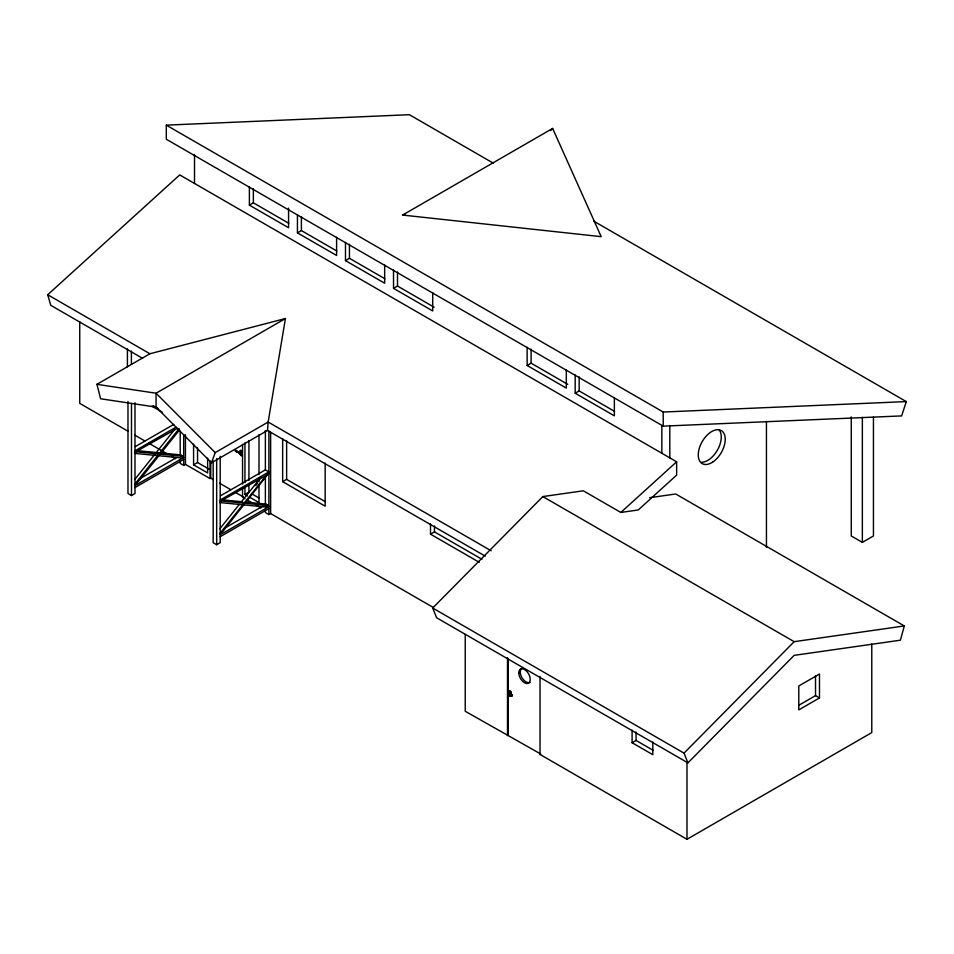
<?xml version="1.0" encoding="UTF-8"?>
<svg xmlns="http://www.w3.org/2000/svg" width="954" height="954" viewBox="0 0 954 954"><rect width="100%" height="100%" fill="white"/><g stroke="black" fill="none" stroke-linecap="round" stroke-linejoin="round"><path stroke-width="1.43" d="M267.514 430.445L268.157 422.038L285.425 318.541L149.897 353.755L96.938 384.331L100.623 398.772L156.062 407.108L211.502 462.785L267.514 430.445L485.216 556.134M235.423 451.111L239.406 453.078L235.423 451.111L235.423 450.264L239.359 453.257L238.762 452.721M508.327 693.403C508.792 694.846 506.92 692.962 508.077 693.117C516.841 696.456 508.756 696.766 508.243 693.153M649.591 497.714L675.718 493.981L904.309 625.955L900.397 640.194L794.169 655.35L687.929 762.866L436.61 617.763L432.699 608.032L542.85 496.569L583.323 490.797L620.839 512.453L638.238 509.973L676.636 475.116L676.636 461.796L179.722 174.904L47.7 294.75L50.753 305.304L142.599 358.334M593.948 221.268L906.3 401.598L901.637 415.908L663.221 426.14L166.306 139.248L166.306 125.141L409.385 114.707L493.278 163.146M211.502 462.785L215.199 452.613L268.157 422.038L491.155 550.78M238.679 452.542L239.406 452.22L235.423 450.264M134.717 479.528L155.013 454.116M174.749 429.395L156.301 452.506L137.555 450.682M134.538 484.489L179.185 428.584M179.543 429.86L135.003 485.622L183.693 457.503L181.928 457.992L134.538 453.353M219.909 528.707L239.287 504.451M241.493 501.685L260.859 477.429M255.684 485.634L257.532 483.332M219.73 533.668L267.144 474.305L268.885 473.828L219.73 501.673M550.613 130.603L552.64 128.432L601.199 236.664L402.576 215.067L552.64 128.432M687.929 762.866L684.03 753.135L794.169 641.672L904.309 625.955M620.839 512.453L676.636 461.796M249.388 186.901L249.388 205.122L253.359 202.832L288.752 223.26M297.433 214.638L297.433 232.859L301.404 230.57L336.798 250.997M345.479 242.376L345.479 260.609L349.45 258.307L384.844 278.735M285.425 318.541L156.062 393.227L96.938 384.331M393.525 270.113L393.525 288.346L397.508 286.045L434.153 307.212M135.337 446.591L173.771 424.399M135.003 450.837L176.001 427.165M177.289 428.346L134.538 452.482L135.826 451.743L183.228 456.37L183.228 457.24M139.177 479.146L176.335 457.693M135.003 487.542L183.693 459.423M127.979 401.479L127.979 493.516L131.485 495.543L135.003 493.516L135.003 402.743M180.187 459.792L180.187 463.37L183.693 465.397L185.446 464.383L210.023 478.574L210.762 478.145L213.267 479.588M193.579 444.159L193.579 464.813L197.55 462.523L209.045 469.153M220.529 495.77L265.379 469.881L268.885 471.908L220.195 500.015M244.951 487.1L244.951 494.47L248.922 492.181L248.922 484.799M242.554 488.52L242.554 497.356L243.294 496.927L235.781 492.598M282.658 438.542L282.658 481.663L286.629 479.373L325.266 501.685M224.369 528.337L262.815 506.145M219.73 502.543L267.144 507.158L268.885 506.693L220.195 534.8L268.42 473.554M220.195 536.72L268.885 508.613M213.171 461.056L213.171 542.695L216.677 544.722L220.195 542.695L220.195 456.298M265.379 510.163L265.379 512.56L268.885 514.588L270.638 513.574L433.295 607.471M527.133 347.256L527.133 365.477L531.116 363.188L567.761 384.343M575.179 374.994L575.179 393.215L579.161 390.925L614.543 411.353M430.492 523.841L430.492 534.157L434.464 531.867L481.961 559.294M508.077 693.117L512.143 695.037M508.22 694.011L508.446 692.902M465.23 634.458L465.23 711.267L540.763 754.018L540.024 754.447L540.024 676.41M851.266 416.898L851.266 535.969L862.356 542.373L873.447 535.969L873.447 416.874M632.097 730.084L632.097 742.737L636.068 740.447L653.12 750.285M798.462 705.471L815.515 695.633L819.486 697.934L819.486 674.025L798.784 685.986L798.784 709.883L819.486 697.934M540.024 754.447L686.987 839.293L871.777 732.6L871.777 643.974M402.576 215.067L405.39 214.113M166.306 125.141L663.221 412.033L906.3 401.598M157.577 452.625L180.64 454.879L183.228 456.37M222.747 499.86L242.769 501.816M245.655 502.09L265.832 504.058L268.42 505.56L268.42 506.419M221.006 500.933L268.42 505.56M239.406 452.22L239.406 453.078M249.388 205.122L288.561 227.744L288.561 208.115M297.433 232.859L336.607 255.481L336.607 237.248M345.479 260.609L384.665 283.219L384.665 264.997M393.525 288.346L432.711 310.956L432.711 292.735M527.133 365.477L566.318 388.099L566.318 369.866M575.179 393.215L614.364 415.837L614.364 397.603M542.85 496.569L794.169 641.672M47.7 294.75L149.897 353.755M430.492 534.157L479.278 562.323M153.189 405.641L158.292 408.586M151.901 406.177L162.204 412.128M282.658 481.663L325.159 506.204L325.159 463.072M251.486 493.647L259.142 498.071M193.579 464.813L207.626 472.922L207.626 458.17M244.951 494.47L247.503 495.949M250.055 497.416L258.999 502.579L258.999 486.361M265.415 506.169L267.144 507.158M219.527 483.201L230.785 489.7M128.289 431.387L79.742 403.363L79.742 321.713M134.681 435.072L144.889 440.975M148.729 443.181L166.616 453.508M171.72 456.453L175.548 458.671M242.554 497.356L245.011 498.775M247.468 500.194L252.381 503.032M256.066 505.155L260.991 507.993M432.699 608.032L684.03 753.135M632.097 742.737L652.798 754.686L652.798 742.033M508.506 693.773L512.143 695.895M215.199 452.613L156.062 393.227L156.062 407.108M862.356 417.351L862.356 542.373M815.515 675.957L815.515 695.633M766.444 421.429L766.444 547.369M686.987 762.484L686.987 839.293M669.803 425.52L669.803 457.896M663.221 412.033L663.221 426.14M661.849 425.722L661.849 453.269M636.068 732.016L636.068 740.447M579.161 376.902L579.161 390.925M531.116 349.164L531.116 363.188M511.845 695.204L511.845 696.062M508.243 658.677L508.243 735.248M507.504 657.64L507.504 735.677M434.464 525.964L434.464 531.867M397.508 272.021L397.508 286.045M349.45 244.284L349.45 258.307M301.404 216.546L301.404 230.57M286.629 440.712L286.629 479.373M270.638 432.126L270.638 513.574M268.885 431.101L268.885 514.588M265.832 504.058L265.832 504.928M265.379 430.528L265.379 469.881M265.379 477.513L265.379 504.666M258.999 434.726L258.999 474.555M258.999 478.98L258.999 481.925M253.359 188.809L253.359 202.832M248.922 440.557L248.922 480.375M244.951 442.847L244.951 482.676M242.554 444.349L242.554 484.095M235.71 450.085L235.71 450.944M216.677 458.624L216.677 544.722M210.762 461.951L210.762 478.145M210.023 460.901L210.023 478.574M197.55 447.772L197.55 462.523M194.509 154.453L194.509 183.442M185.446 434.774L185.446 464.383M183.693 434.642L183.693 465.397M180.64 454.879L180.64 455.738M180.187 431.184L180.187 455.475M131.402 351.084L131.402 364.476M131.485 403.506L131.485 495.543M127.419 348.914L127.419 366.765M719.018 429.705A19.08 11.019 -60 0 1 717.885 449.274A19.08 11.019 -60 0 1 701.762 462.225M510.02 693.856A1.312 0.751 60 0 1 511.201 695.538A1.312 0.751 60 0 1 510.044 695.931A1.312 0.751 60 0 1 509.472 694.035M530.03 682.301A8.097 4.675 60 0 1 521.933 677.626A8.097 4.675 60 0 1 521.933 668.265M240.754 451.349L241.374 452.124L240.754 451.349M509.77 691.996L510.438 692.747L509.818 691.924M712.578 462.165A19.08 11.019 -60 0 0 722.989 431.995A19.08 11.019 -60 0 0 699.664 447.14A19.08 11.019 -60 0 0 712.578 462.165M240.36 451.302A1.312 0.751 60 0 0 241.887 452.733A1.312 0.751 60 0 0 241.529 450.717A1.312 0.751 60 0 0 240.36 451.302M240.336 453.865A1.312 0.751 60 0 0 241.756 455.547A1.312 0.751 60 0 0 241.684 453.663A1.312 0.751 60 0 0 240.336 453.865M240.205 451.385A1.312 0.751 60 0 0 241.744 452.816A1.312 0.751 60 0 0 241.386 450.801A1.312 0.751 60 0 0 240.205 451.385M240.181 453.949A1.312 0.751 60 0 0 241.6 455.63A1.312 0.751 60 0 0 241.541 453.746A1.312 0.751 60 0 0 240.181 453.949M518.773 672.832A8.097 4.675 60 0 0 527.371 683.517A8.097 4.675 60 0 0 527.371 672.057A8.097 4.675 60 0 0 518.773 672.832M509.353 691.853A1.312 0.751 60 0 0 510.831 693.427A1.312 0.751 60 0 0 510.628 691.471A1.312 0.751 60 0 0 509.353 691.853M509.197 694.595A1.312 0.751 60 0 0 510.605 696.301A1.312 0.751 60 0 0 510.581 694.44A1.312 0.751 60 0 0 509.197 694.595M509.209 691.936A1.312 0.751 60 0 0 510.688 693.51A1.312 0.751 60 0 0 510.485 691.555A1.312 0.751 60 0 0 509.209 691.936"/></g></svg>
